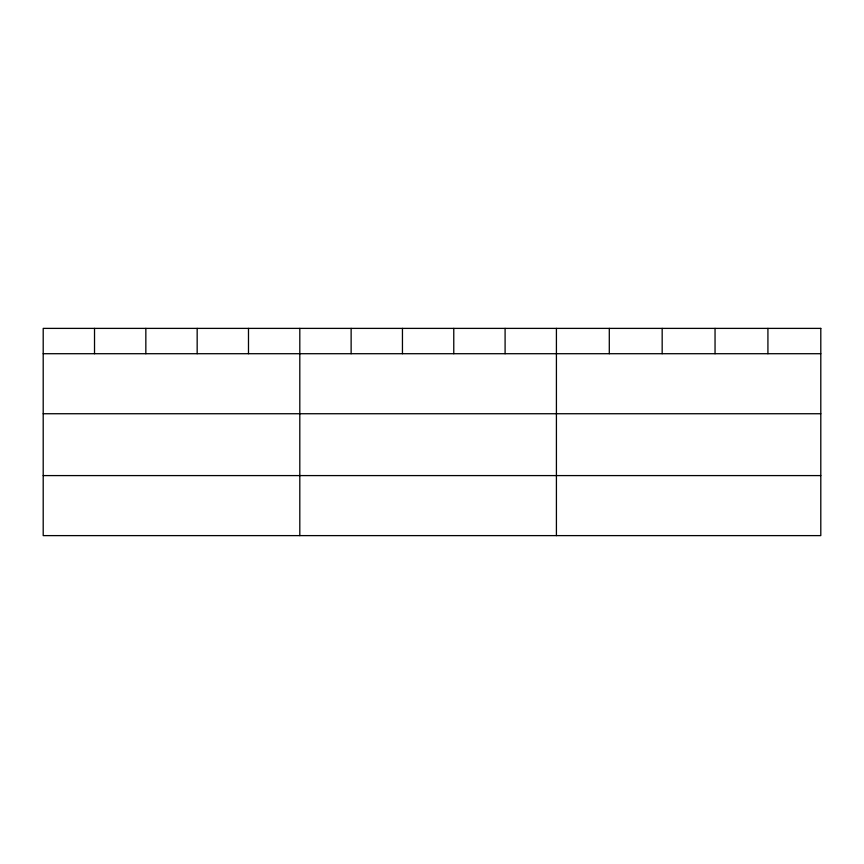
<?xml version="1.0" encoding="UTF-8"?>
<svg xmlns="http://www.w3.org/2000/svg" width="864" height="864" viewBox="0 0 864 864"><rect width="100%" height="100%" fill="white"/><g stroke="black" fill="none" stroke-linecap="round" stroke-linejoin="round"><path stroke-width="1.3" d="M43.2 353.711L820.8 353.711M43.2 413.737L820.8 413.737M43.2 475.589L820.8 475.589M767.923 328.385L767.923 353.711M715.046 328.385L715.046 353.711M662.17 328.385L662.17 353.711M609.293 328.385L609.293 353.711M556.416 328.385L556.416 535.615M505.094 328.385L505.094 353.711M453.773 328.385L453.773 353.711M402.451 328.385L402.451 353.711M351.13 328.385L351.13 353.711M299.808 328.385L299.808 535.615M248.486 328.385L248.486 353.711M197.165 328.385L197.165 353.711M145.843 328.385L145.843 353.711M94.522 328.385L94.522 353.711M820.8 328.385L43.2 328.385L43.2 535.615L820.8 535.615L820.8 328.385"/></g></svg>
